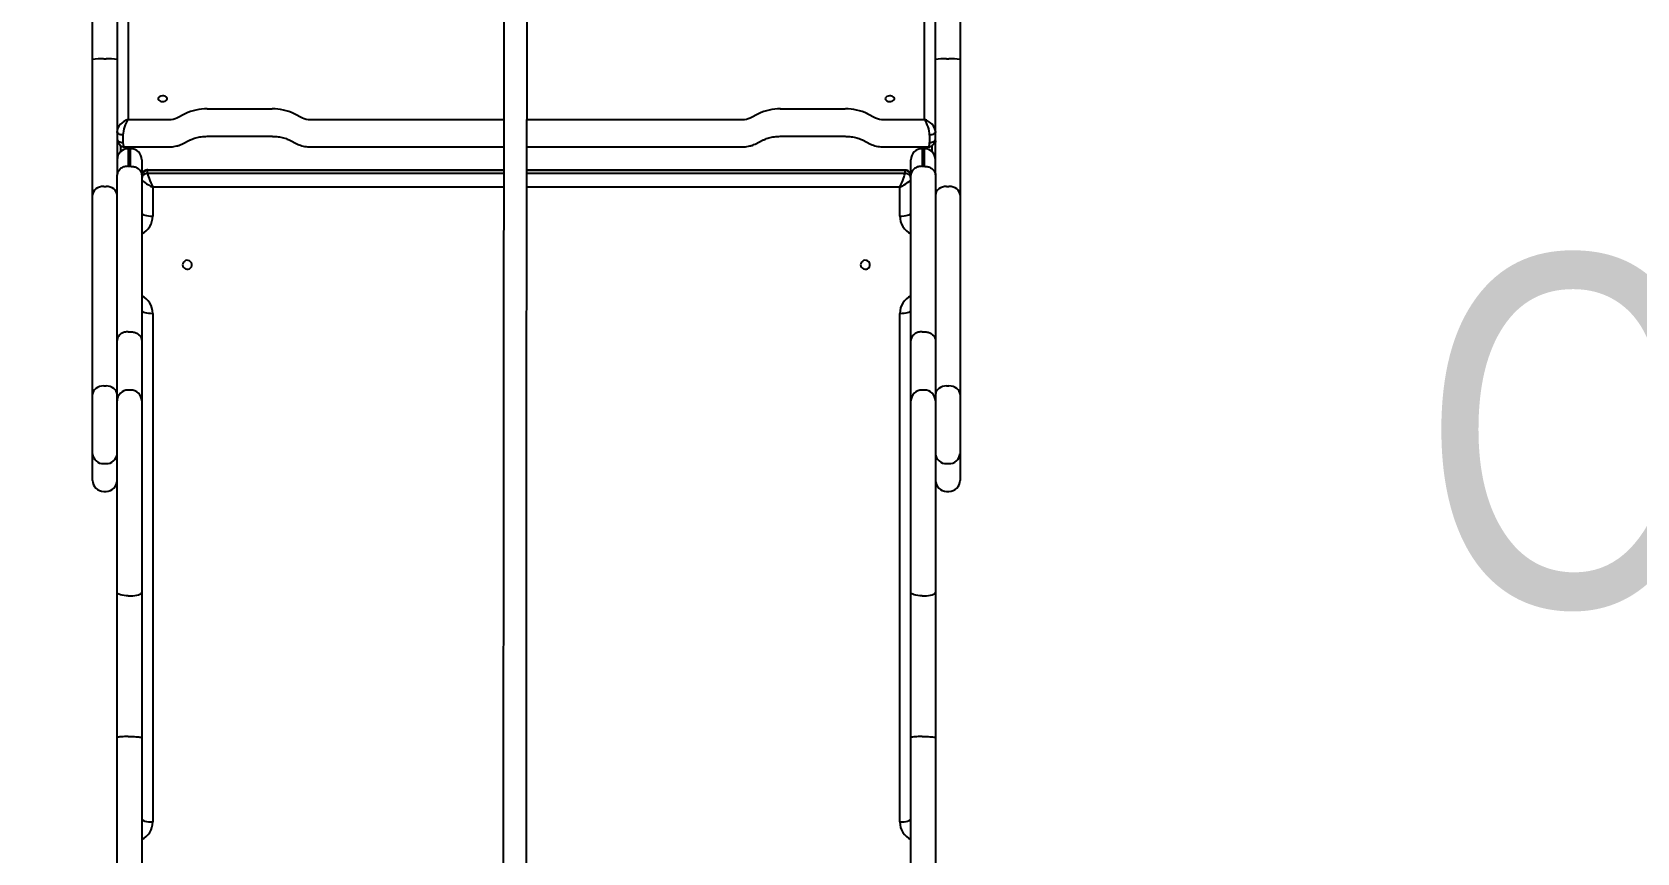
# Model space of a CAD drawing. Header units: millimetres. Extents: x -3521 to 2863, y -2984 to 3054.
# Drawn here: x -492 to 881, y 145 to 846 of the extents above; entities that cross this region are included whole.
import ezdxf

# ---------------------------------------------------------------- set-up
doc = ezdxf.new("R2010")
doc.units = ezdxf.units.MM
for name, color, linetype in [('DIKOM_АРТИКУЛ', 7, 'Continuous'), ('DIKOM_ЗОНА', 80, 'Continuous'), ('DIKOM_ОБЪЕКТ', 7, 'Continuous'), ('DIKOM_РАЗМЕР_ОБЪЕКТА', 7, 'Continuous')]:
    doc.layers.add(name, color=color, linetype=linetype)
doc.styles.add('style1', font='arial.ttf', dxfattribs={"width": 0.8})
doc.dimstyles.new('1-50', dxfattribs={"dimtxt": 300, "dimasz": 200, "dimexe": 100, "dimexo": 0, "dimgap": 100, "dimtad": 1, "dimdec": 0, "dimtxsty": 'style1', "dimcen": 0, "dimclrd": 7, "dimclre": 7, "dimadec": 1, "dimazin": 2, "dimtfac": 1, "dimtdec": 0, "dimtmove": 0, "dimatfit": 3, "dimfxl": 0, "dimlwd": 25, "dimlwe": 18, "dimarcsym": 0})

# ---------------------------------------------------------------- blocks, each defined once
blk = doc.blocks.new('*D17')
at = {"layer": 'Defpoints', "color": 0, "transparency": 16777216}
for p in [(-1572, 1547.8), (-150.5, 1547.8), (-231.7, -840.7)]:
    blk.add_point(p, dxfattribs=at)
at = {"layer": 'DIKOM_РАЗМЕР_ОБЪЕКТА', "color": 7, "lineweight": 18, "transparency": 16777216}
for p, q in [((-150.5, 1547.8), (-1672, 1547.8)), ((-231.7, -840.7), (-1672, -840.7))]:
    blk.add_line(p, q, dxfattribs=at)
at = {"layer": 'DIKOM_РАЗМЕР_ОБЪЕКТА', "color": 7, "lineweight": 25, "transparency": 16777216}
blk.add_line((-1572, -640.7), (-1572, 1347.8), dxfattribs=at)
at = {"layer": 'DIKOM_РАЗМЕР_ОБЪЕКТА', "color": 7, "transparency": 16777216}
for points in [[(-1605.3, 1347.8), (-1538.6, 1347.8), (-1572, 1547.8)], [(-1605.3, -640.7), (-1538.6, -640.7), (-1572, -840.7)]]:
    blk.add_solid(points, dxfattribs=at)
at = {"layer": 'DIKOM_РАЗМЕР_ОБЪЕКТА', "color": 0, "transparency": 16777216, "insert": (-1825.2, 353.5), "char_height": 300, "attachment_point": 5, "rotation": 90, "style": 'style1'}
blk.add_mtext('2400', dxfattribs=at)

msp = doc.modelspace()

# ---------------------------------------------------------------- linework, layer by layer
at = {"layer": 'DIKOM_ЗОНА', "color": 3, "lineweight": 15}
msp.add_arc((862.9, -341), 1999.7, 270, 47.7216, dxfattribs=at)
at = {"layer": 'DIKOM_ОБЪЕКТ'}
for p, q in [((-409.6, 1015.7), (-409.6, 771.5)), ((271.4, 771.5), (271.4, 1015.7)), ((-440.1, 706.9), (-440.1, 822.7)), ((-430.6, 823.2), (-428.6, 823.2)), ((-419.1, 822.7), (-419.1, 724.2)), ((280.9, 724.2), (280.9, 822.7)), ((290.4, 823.2), (292.4, 823.2)), ((301.9, 822.7), (301.9, 706.9)), ((-419.1, 788.8), (-419.1, 788.7)), ((301.9, 788.8), (301.9, 788.7)), ((-409.6, 771.5), (-374.6, 771.5)), ((-367.9, 773), (-360.8, 776.5)), ((-342, 780.6), (-286.4, 780.6)), ((-267.6, 776.5), (-260.6, 773)), ((-253.9, 771.5), (-88.3, 771.5)), ((-68.5, 771.5), (115.7, 771.5)), ((122.4, 773), (129.4, 776.5)), ((148.2, 780.6), (203.8, 780.6)), ((222.6, 776.5), (229.7, 773)), ((236.4, 771.5), (271.4, 771.5)), ((-414.1, 758.2), (-414.1, 751.8)), ((-342, 757.1), (-286.4, 757.1)), ((148.2, 757.1), (203.8, 757.1)), ((275.9, 758.2), (275.9, 751.8)), ((-418.5, 752), (-419.1, 752)), ((-416.1, 749.1), (-416.1, 743.9)), ((-412.3, 748), (-374.6, 748)), ((-407.6, 746.5), (-409.6, 746.5)), ((-409.6, 746.5), (-409.6, 731.5)), ((-407.6, 731.5), (-407.6, 746.5)), ((-363.7, 750.5), (-356.6, 754)), ((-271.8, 754), (-264.8, 750.5)), ((-253.9, 748), (-88.3, 748)), ((-68.5, 748), (115.7, 748)), ((126.6, 750.5), (133.6, 754)), ((218.4, 754), (225.4, 750.5)), ((236.4, 748), (274.1, 748)), ((271.4, 746.5), (269.4, 746.5)), ((269.4, 746.5), (269.4, 731.5)), ((271.4, 731.5), (271.4, 746.5)), ((277.9, 749.2), (277.9, 743.9)), ((280.9, 752), (280.3, 752)), ((-409.6, 731.5), (-407.6, 731.5)), ((-398.1, 737), (-398.1, 723.8)), ((-393.1, 725.5), (-393.1, 727.9)), ((-88.3, 727.9), (-393.1, 727.9)), ((-88.3, 728.3), (-392.9, 728.3)), ((254.7, 728.3), (-68.5, 728.3)), ((254.9, 727.9), (-68.5, 727.9)), ((254.9, 725.5), (254.9, 727.9)), ((259.9, 723.8), (259.9, 737)), ((269.4, 731.5), (271.4, 731.5)), ((-430.6, 714.3), (-428.6, 714.3)), ((-419.1, 723.8), (-419.1, 724.2)), ((-419.1, 582.5), (-419.1, 723.8)), ((-398.1, 723.8), (-398.1, 582.5)), ((-393.1, 725.5), (-88.3, 725.5)), ((-68.5, 725.5), (254.9, 725.5)), ((259.9, 582.5), (259.9, 723.8)), ((280.9, 724.2), (280.9, 723.8)), ((280.9, 723.8), (280.9, 582.5)), ((290.4, 714.3), (292.4, 714.3)), ((-440.1, 536.4), (-440.1, 706.9)), ((-388.6, 713.7), (-388.6, 688.8)), ((-88.4, 713.7), (-388.6, 713.7)), ((250.4, 713.7), (-68.6, 713.7)), ((250.4, 688.8), (250.4, 713.7)), ((301.9, 706.9), (301.9, 536.4)), ((-388.6, 605.7), (-388.6, 171)), ((250.4, 171), (250.4, 605.7)), ((-419.1, 530.9), (-419.1, 582.5)), ((-409.6, 590), (-407.6, 590)), ((-398.1, 582.5), (-398.1, 530.9)), ((259.9, 530.9), (259.9, 582.5)), ((269.4, 590), (271.4, 590)), ((280.9, 582.5), (280.9, 530.9)), ((-440.1, 485.7), (-440.1, 536.4)), ((-430.6, 543.8), (-428.6, 543.8)), ((-409.6, 540.3), (-407.6, 540.3)), ((269.4, 540.3), (271.4, 540.3)), ((290.4, 543.8), (292.4, 543.8)), ((301.9, 536.4), (301.9, 485.7)), ((-440.1, 463), (-440.1, 485.7)), ((301.9, 485.7), (301.9, 463)), ((-430.6, 477.3), (-428.6, 477.3)), ((290.4, 477.3), (292.4, 477.3)), ((-430.6, 453.5), (-428.6, 453.5)), ((290.4, 453.5), (292.4, 453.5)), ((-419.1, 243), (-419.1, 367.1)), ((-409.6, 364.4), (-407.6, 364.4)), ((-398.1, 367.1), (-398.1, 243)), ((259.9, 243), (259.9, 367.1)), ((269.4, 364.4), (271.4, 364.4)), ((280.9, 367.1), (280.9, 243)), ((-419.1, 348.4), (-419.1, 348.4)), ((259.9, 348.4), (259.9, 348.4)), ((-419.1, 80.3), (-419.1, 243)), ((-409.6, 244), (-407.6, 244)), ((-398.1, 243), (-398.1, 80.3)), ((259.9, 80.3), (259.9, 243)), ((269.4, 244), (271.4, 244)), ((280.9, 243), (280.9, 80.3))]:
    msp.add_line(p, q, dxfattribs=at)
at = {"layer": 'DIKOM_ОБЪЕКТ', "flags": 128}
for points in [[(-384.1, 789.2), (-383.9, 788.5), (-383.4, 787.9), (-382.6, 787.4), (-381.6, 787), (-380.4, 786.8), (-379.2, 786.9), (-378.1, 787.2), (-377.2, 787.6), (-376.5, 788.2), (-376.2, 788.9), (-376.2, 789.6), (-376.5, 790.3), (-377.2, 790.9), (-378.1, 791.3), (-379.2, 791.6), (-380.4, 791.6), (-381.6, 791.5), (-382.6, 791.1), (-383.4, 790.6), (-383.9, 789.9), (-384.1, 789.2)], [(237.9, 789.2), (238.1, 788.5), (238.6, 787.9), (239.4, 787.4), (240.4, 787), (241.6, 786.8), (242.8, 786.9), (243.9, 787.2), (244.8, 787.6), (245.5, 788.2), (245.8, 788.9), (245.8, 789.6), (245.5, 790.3), (244.8, 790.9), (243.9, 791.3), (242.8, 791.6), (241.6, 791.6), (240.4, 791.5), (239.4, 791.1), (238.6, 790.6), (238.1, 789.9), (237.9, 789.2)], [(-414.1, 758.2), (-415.1, 758.3), (-416, 758.5), (-416.9, 758.7), (-417.6, 759.1), (-418.3, 759.6), (-418.7, 760.1), (-419, 760.7), (-419.1, 761.2)], [(280.9, 761.2), (280.8, 760.7), (280.5, 760.1), (280.1, 759.6), (279.4, 759.1), (278.7, 758.7), (277.8, 758.5), (276.9, 758.3), (275.9, 758.2)], [(-419.1, 754.8), (-419, 754.3), (-418.7, 753.7), (-418.3, 753.2), (-417.6, 752.7), (-416.9, 752.3), (-416, 752.1), (-415.1, 751.9), (-414.1, 751.8)], [(-419, 753.1), (-419, 753), (-419.1, 752)], [(275.9, 751.8), (276.9, 751.9), (277.8, 752.1), (278.7, 752.3), (279.4, 752.7), (280.1, 753.2), (280.5, 753.7), (280.8, 754.3), (280.9, 754.8)], [(280.8, 753.1), (280.8, 753), (280.9, 752)], [(-430.6, 714.3), (-432.5, 714.1), (-434.2, 713.7), (-435.9, 713), (-437.3, 712.1), (-438.5, 711), (-439.4, 709.7), (-439.9, 708.3), (-440.1, 706.9)], [(-419.1, 706.9), (-419.3, 708.3), (-419.8, 709.7), (-420.7, 711), (-421.9, 712.1), (-423.3, 713), (-425, 713.7), (-426.8, 714.1), (-428.6, 714.3)], [(290.4, 714.3), (288.5, 714.1), (286.8, 713.7), (285.1, 713), (283.7, 712.1), (282.5, 711), (281.6, 709.7), (281.1, 708.3), (280.9, 706.9)], [(301.9, 706.9), (301.7, 708.3), (301.2, 709.7), (300.3, 711), (299.1, 712.1), (297.7, 713), (296, 713.7), (294.2, 714.1), (292.4, 714.3)], [(-398.1, 691.6), (-397.9, 691.1), (-397.4, 690.5), (-396.5, 690.1), (-395.3, 689.6), (-393.9, 689.3), (-392.2, 689), (-390.5, 688.9), (-388.6, 688.8)], [(250.4, 688.8), (252.2, 688.9), (254, 689), (255.7, 689.3), (257.1, 689.6), (258.3, 690.1), (259.2, 690.5), (259.7, 691.1), (259.9, 691.6)], [(-363.1, 647.3), (-362.9, 646.1), (-362.4, 645.1), (-361.6, 644.3), (-360.6, 643.7), (-359.4, 643.4), (-358.2, 643.5), (-357.1, 643.9), (-356.2, 644.7), (-355.5, 645.6), (-355.2, 646.7), (-355.2, 647.8), (-355.5, 648.9), (-356.2, 649.9), (-357.1, 650.6), (-358.2, 651), (-359.4, 651.1), (-360.6, 650.8), (-361.6, 650.2), (-362.4, 649.4), (-362.9, 648.4), (-363.1, 647.3)], [(216.9, 647.3), (217.1, 646.1), (217.6, 645.1), (218.4, 644.3), (219.4, 643.7), (220.6, 643.4), (221.8, 643.5), (222.9, 643.9), (223.8, 644.7), (224.5, 645.6), (224.8, 646.7), (224.8, 647.8), (224.5, 648.9), (223.8, 649.9), (222.9, 650.6), (221.8, 651), (220.6, 651.1), (219.4, 650.8), (218.4, 650.2), (217.6, 649.4), (217.1, 648.4), (216.9, 647.3)], [(-398.1, 608.5), (-397.9, 608), (-397.4, 607.4), (-396.5, 606.9), (-395.3, 606.5), (-393.9, 606.2), (-392.2, 605.9), (-390.5, 605.8), (-388.6, 605.7)], [(250.4, 605.7), (252.2, 605.8), (254, 605.9), (255.7, 606.2), (257.1, 606.5), (258.3, 606.9), (259.2, 607.4), (259.7, 608), (259.9, 608.5)], [(-430.6, 543.8), (-432.5, 543.6), (-434.2, 543.2), (-435.9, 542.5), (-437.3, 541.6), (-438.5, 540.5), (-439.4, 539.2), (-439.9, 537.8), (-440.1, 536.4)], [(-419.1, 536.4), (-419.3, 537.8), (-419.8, 539.2), (-420.7, 540.5), (-421.9, 541.6), (-423.3, 542.5), (-425, 543.2), (-426.8, 543.6), (-428.6, 543.8)], [(290.4, 543.8), (288.5, 543.6), (286.8, 543.2), (285.1, 542.5), (283.7, 541.6), (282.5, 540.5), (281.6, 539.2), (281.1, 537.8), (280.9, 536.4)], [(301.9, 536.4), (301.7, 537.8), (301.2, 539.2), (300.3, 540.5), (299.1, 541.6), (297.7, 542.5), (296, 543.2), (294.2, 543.6), (292.4, 543.8)], [(-409.6, 364.4), (-411.5, 364.4), (-413.2, 364.6), (-414.9, 364.8), (-416.3, 365.2), (-417.5, 365.6), (-418.4, 366.1), (-418.9, 366.6), (-419.1, 367.1)], [(-407.6, 364.4), (-405.8, 364.4), (-404, 364.6), (-402.3, 364.8), (-400.9, 365.2), (-399.7, 365.6), (-398.8, 366.1), (-398.3, 366.6), (-398.1, 367.1)], [(269.4, 364.4), (267.5, 364.4), (265.8, 364.6), (264.1, 364.8), (262.7, 365.2), (261.5, 365.6), (260.6, 366.1), (260.1, 366.6), (259.9, 367.1)], [(271.4, 364.4), (273.2, 364.4), (275, 364.6), (276.7, 364.8), (278.1, 365.2), (279.3, 365.6), (280.2, 366.1), (280.7, 366.6), (280.9, 367.1)], [(-398.1, 173.8), (-397.9, 173.3), (-397.4, 172.7), (-396.5, 172.3), (-395.3, 171.8), (-393.9, 171.5), (-392.2, 171.2), (-390.5, 171.1), (-388.6, 171)], [(250.4, 171), (252.2, 171.1), (254, 171.2), (255.7, 171.5), (257.1, 171.8), (258.3, 172.3), (259.2, 172.7), (259.7, 173.3), (259.9, 173.8)]]:
    msp.add_lwpolyline(points, dxfattribs=at)
at = {"layer": 'DIKOM_ОБЪЕКТ'}
for centre, radius, start, end in [((-433, 778.3), 45, 86.98, 99.1276), ((-426.2, 778.3), 45, 80.8724, 93.02), ((288, 778.3), 45, 86.98, 99.1276), ((294.8, 778.3), 45, 80.8724, 93.02), ((-374.4, 786.8), 15.3, 269.2364, 295.1678), ((-342.6, 737.6), 42.9, 89.2373, 115.1665), ((-285.9, 737.6), 42.9, 64.8335, 90.7627), ((-254.1, 786.8), 15.3, 244.8323, 270.7637), ((115.9, 786.8), 15.3, 269.2364, 295.1677), ((147.7, 737.6), 42.9, 89.2373, 115.1665), ((204.4, 737.6), 42.9, 64.8335, 90.7627), ((236.2, 786.8), 15.3, 244.8323, 270.7636), ((-409.6, 737), 9.5, 90, 180), ((-407.6, 737), 9.5, 0, 90), ((269.4, 737), 9.5, 90, 180), ((271.4, 737), 9.5, 0, 90), ((-393.2, 723), 4.89, 88.7206, 178.6635), ((255, 723), 4.89, 1.3371, 91.2788), ((-393.2, 720.6), 4.89, 88.7207, 178.6628), ((255, 720.6), 4.89, 1.3379, 91.2787), ((-405.7, 689), 17.1, 296.449, 359.3986), ((267.5, 689), 17.1, 180.6018, 243.5508), ((-405.7, 605.5), 17.1, 0.6015, 63.5509), ((267.5, 605.5), 17.1, 116.4494, 179.3981), ((-409.7, 530.8), 9.43, 89.5648, 179.5578), ((-407.5, 530.8), 9.43, 0.4422, 90.4352), ((269.3, 530.8), 9.43, 89.5647, 179.5582), ((271.5, 530.8), 9.43, 0.4418, 90.4353), ((-431.1, 486.3), 8.99, 183.8488, 273.3889), ((-428.1, 486.3), 8.99, 266.6111, 356.1512), ((289.9, 486.3), 8.99, 183.849, 273.3888), ((292.9, 486.3), 8.99, 266.6112, 356.151), ((-430.6, 463), 9.5, 180, 270), ((-428.6, 463), 9.5, 270, 0), ((290.4, 463), 9.5, 180, 270), ((292.4, 463), 9.5, 270, 0), ((-405.7, 171.2), 17.1, 296.4489, 359.3985), ((267.5, 171.2), 17.1, 180.6019, 243.5509)]:
    msp.add_arc(centre, radius, start, end, dxfattribs=at)
for centre, major_axis, ratio, start_param, end_param in [((-409.6, 763.9), (-8.75, -5.45), 0.679822, 4.311762, 5.882559), ((-409.6, 763.9), (3.09, 9.44), 0.346791, 0.756201, 2.326997), ((271.4, 763.9), (-3.09, 9.44), 0.346791, 3.956188, 5.526984), ((271.4, 763.9), (-8.75, 5.45), 0.679822, 3.542219, 5.113016), ((-409.6, 757.5), (3.09, 9.44), 0.346791, 2.326997, 3.259225), ((271.4, 757.5), (-3.09, 9.44), 0.346791, 3.028637, 3.956188), ((-388.6, 718.8), (-4.36, 9.49), 0.115844, 6.229948, 6.529893), ((250.4, 718.8), (4.36, 9.49), 0.115844, 6.036478, 6.336422), ((-388.6, 716.5), (-9.43, 4.6), 0.242074, 0.117443, 1.688239), ((-388.6, 716.5), (-4.36, 9.49), 0.115844, 0.246707, 1.817504), ((250.4, 716.5), (4.36, 9.49), 0.115844, 4.465682, 6.036478), ((250.4, 716.5), (-9.43, -4.6), 0.242074, 1.453353, 3.02415)]:
    msp.add_ellipse(centre, major_axis=major_axis, ratio=ratio, start_param=start_param, end_param=end_param, dxfattribs=at)
for points, knots in [([(-87.7, 1491.3), (-87.7, 1484.3), (-87.7, 1470.5), (-87.7, 1450.3), (-87.7, 1431.2), (-87.7, 1413.1), (-87.8, 1396.1), (-87.8, 1380.1), (-87.8, 1365.5), (-87.8, 1352.2), (-87.8, 1340.3), (-87.8, 1329.2), (-87.8, 1319), (-87.8, 1309.7), (-87.8, 1293.9), (-87.8, 1271.4), (-87.8, 1242), (-87.9, 1211.7), (-87.9, 1181), (-87.9, 1150), (-87.9, 1119.5), (-88, 1089.4), (-88, 1059.2), (-88, 1028.6), (-88, 997.8), (-88.1, 967.1), (-88.1, 936.5), (-88.1, 906.2), (-88.1, 880.7), (-88.2, 859.7), (-88.2, 843), (-88.2, 826.9), (-88.2, 811.3), (-88.2, 796.3), (-88.3, 782), (-88.3, 768.5), (-88.3, 755.7), (-88.3, 743.9), (-88.3, 732.8), (-88.4, 722.5), (-88.4, 712.6), (-88.4, 702.9), (-88.4, 693.2), (-88.4, 683.3), (-88.5, 672.9), (-88.5, 662.8), (-88.5, 653), (-88.5, 643.7), (-88.5, 633.9), (-88.5, 623.4), (-88.6, 612.3), (-88.6, 600.5), (-88.6, 588), (-88.6, 574.8), (-88.6, 561), (-88.6, 546.7), (-88.6, 531.9), (-88.6, 514.3), (-88.7, 493.7), (-88.7, 470.1), (-88.7, 446.3), (-88.7, 422.3), (-88.7, 398.2), (-88.7, 374.1), (-88.7, 350.3), (-88.7, 329), (-88.8, 310.1), (-88.8, 293.6), (-88.8, 280), (-88.8, 268.9), (-88.8, 259.9), (-88.8, 249.9), (-88.8, 238.9), (-88.8, 227.2), (-88.8, 214.9), (-88.8, 202), (-88.8, 188.3), (-88.8, 173.9), (-88.8, 158.8), (-88.8, 145.4), (-88.8, 133.7), (-88.9, 123.9), (-88.9, 113.6), (-88.9, 102.4), (-88.9, 91.2), (-88.9, 80.1), (-88.9, 69.6), (-88.9, 62.6), (-88.9, 59.3)], [0, 0, 0, 0, 0.012549, 0.024501, 0.035855, 0.04661, 0.056765, 0.066321, 0.075277, 0.082962, 0.090144, 0.096825, 0.103005, 0.108686, 0.113868, 0.131772, 0.149994, 0.168537, 0.188673, 0.208816, 0.228964, 0.249129, 0.269302, 0.290716, 0.31216, 0.333664, 0.35523, 0.376812, 0.398398, 0.411103, 0.423786, 0.436441, 0.449063, 0.461652, 0.474214, 0.486759, 0.499299, 0.512065, 0.524853, 0.537682, 0.550555, 0.563472, 0.576197, 0.588956, 0.601736, 0.614507, 0.624157, 0.633778, 0.643367, 0.652923, 0.662452, 0.671968, 0.68149, 0.691033, 0.700603, 0.710205, 0.719837, 0.729491, 0.743992, 0.758473, 0.772899, 0.787278, 0.801623, 0.815934, 0.829928, 0.843487, 0.853331, 0.862939, 0.872316, 0.877034, 0.882307, 0.888135, 0.894521, 0.901463, 0.908548, 0.91613, 0.924205, 0.932773, 0.941833, 0.951387, 0.957359, 0.963511, 0.969839, 0.976363, 0.983077, 0.988783, 0.994581, 1, 1, 1, 1]), ([(-69.1, 59.3), (-69.1, 60.2), (-69.1, 62.7), (-69.1, 66.7), (-69.1, 73.3), (-69.1, 81.7), (-69.1, 92.5), (-69.1, 103.2), (-69.1, 113.8), (-69.1, 124.6), (-69, 135.8), (-69, 147.6), (-69, 158.9), (-69, 170.3), (-69, 181.8), (-69, 193.1), (-69, 203.5), (-69, 213.1), (-69, 222.1), (-69, 243.4), (-69, 277.7), (-69, 318.4), (-68.9, 352.9), (-68.9, 381), (-68.9, 408.8), (-68.9, 436.5), (-68.9, 464), (-68.9, 488.4), (-68.8, 509.7), (-68.8, 528), (-68.8, 545.8), (-68.8, 562.9), (-68.8, 579), (-68.8, 593.9), (-68.8, 607.6), (-68.7, 620.4), (-68.7, 632.4), (-68.7, 643.5), (-68.7, 653.8), (-68.7, 663.6), (-68.7, 672.8), (-68.6, 682.8), (-68.6, 693.5), (-68.6, 705), (-68.6, 716.5), (-68.5, 728.4), (-68.5, 740.2), (-68.5, 752.1), (-68.5, 763.8), (-68.5, 776.3), (-68.4, 789.6), (-68.4, 803.6), (-68.4, 819), (-68.4, 835.9), (-68.4, 854.3), (-68.3, 873.3), (-68.3, 895.5), (-68.3, 920.9), (-68.3, 949.6), (-68.3, 978.5), (-68.2, 1007.5), (-68.2, 1038.4), (-68.2, 1071.6), (-68.1, 1107.1), (-68.1, 1138.2), (-68.1, 1164.5), (-68.1, 1185.5), (-68.1, 1206), (-68.1, 1221.9), (-68.1, 1233.5), (-68, 1240.7), (-68, 1248.2), (-68, 1256.2), (-68, 1265.1), (-68, 1274.6), (-68, 1284.9), (-68, 1295.8), (-68, 1307.5), (-68, 1320.1), (-68, 1334.1), (-68, 1349.6), (-68, 1366.7), (-68, 1384.8), (-68, 1404.1), (-67.9, 1424.4), (-67.9, 1445.8), (-67.9, 1468.2), (-67.9, 1483.5), (-67.9, 1491.3)], [0, 0, 0, 0, 0.001498, 0.00399, 0.006445, 0.012118, 0.017672, 0.024107, 0.030318, 0.036301, 0.04398, 0.051268, 0.058164, 0.064674, 0.071918, 0.078615, 0.084763, 0.090361, 0.095472, 0.100516, 0.12772, 0.155228, 0.1717, 0.188174, 0.204661, 0.221179, 0.237752, 0.254405, 0.26601, 0.277604, 0.289167, 0.300684, 0.312153, 0.322908, 0.333648, 0.344402, 0.355189, 0.366017, 0.376692, 0.387401, 0.398131, 0.408864, 0.42417, 0.439439, 0.454657, 0.469813, 0.484904, 0.496816, 0.508717, 0.520626, 0.532558, 0.544521, 0.556506, 0.570663, 0.584852, 0.599066, 0.613303, 0.633672, 0.654032, 0.67433, 0.694581, 0.714799, 0.73878, 0.762731, 0.786671, 0.800714, 0.81431, 0.827405, 0.840005, 0.844582, 0.849091, 0.853587, 0.858525, 0.864005, 0.870028, 0.876206, 0.882869, 0.890018, 0.897653, 0.905776, 0.915419, 0.925671, 0.936534, 0.948007, 0.960092, 0.972786, 0.98609, 1, 1, 1, 1]), ([(-440.1, 822.7), (-440.1, 825.5), (-440.1, 831), (-440.1, 839.3), (-440.1, 847.4), (-440.1, 855.5), (-440.1, 863.3), (-440.1, 872.1), (-440.1, 881.8), (-440.1, 892.1), (-440.1, 901.8), (-440.1, 910.7), (-440.1, 918.7), (-440.1, 925.9), (-440.1, 932.3), (-440.1, 937.2), (-440.1, 940.8), (-440.1, 943.4), (-440.1, 945.1), (-440.1, 945.5), (-440.1, 945.7)], [0, 0, 0, 0, 0.044335, 0.088695, 0.13489, 0.18122, 0.227607, 0.27388, 0.343963, 0.414242, 0.484555, 0.554686, 0.619781, 0.685062, 0.750262, 0.815247, 0.861403, 0.907766, 0.954008, 1, 1, 1, 1]), ([(-419.1, 945.7), (-419.1, 945.5), (-419.1, 945.2), (-419.1, 943.5), (-419.1, 940.6), (-419.1, 936.3), (-419.1, 930.8), (-419.1, 924), (-419.1, 915.9), (-419.1, 906.9), (-419.1, 897.6), (-419.1, 887.8), (-419.1, 877.8), (-419.1, 867.2), (-419.1, 857.2), (-419.1, 848), (-419.1, 839.8), (-419.1, 831.3), (-419.1, 825.6), (-419.1, 822.7)], [0, 0, 0, 0, 0.042187, 0.084395, 0.143231, 0.202266, 0.261212, 0.332834, 0.404674, 0.476563, 0.548251, 0.61504, 0.682021, 0.748923, 0.815603, 0.861672, 0.907933, 0.954084, 1, 1, 1, 1]), ([(280.9, 822.7), (280.9, 825.5), (280.9, 831), (280.9, 839.3), (280.9, 847.4), (280.9, 855.5), (280.9, 863.3), (280.9, 872.1), (280.9, 881.8), (280.9, 892.1), (280.9, 901.8), (280.9, 910.7), (280.9, 918.7), (280.9, 925.9), (280.9, 932.3), (280.9, 937.2), (280.9, 940.8), (280.9, 943.4), (280.9, 945.1), (280.9, 945.5), (280.9, 945.7)], [0, 0, 0, 0, 0.044335, 0.088695, 0.13489, 0.18122, 0.227607, 0.27388, 0.343963, 0.414242, 0.484555, 0.554686, 0.619781, 0.685062, 0.750262, 0.815247, 0.861403, 0.907766, 0.954008, 1, 1, 1, 1]), ([(301.9, 945.7), (301.9, 945.5), (301.9, 945.2), (301.9, 943.5), (301.9, 940.6), (301.9, 936.3), (301.9, 930.8), (301.9, 924), (301.9, 915.9), (301.9, 906.9), (301.9, 897.6), (301.9, 887.8), (301.9, 877.8), (301.9, 867.2), (301.9, 857.2), (301.9, 848), (301.9, 839.8), (301.9, 831.3), (301.9, 825.6), (301.9, 822.7)], [0, 0, 0, 0, 0.042187, 0.084395, 0.143231, 0.202266, 0.261212, 0.332834, 0.404674, 0.476563, 0.548251, 0.61504, 0.682021, 0.748923, 0.815603, 0.861672, 0.907933, 0.954084, 1, 1, 1, 1]), ([(-356.6, 754), (-356.3, 754.1), (-355.5, 754.5), (-353.9, 755.2), (-351.8, 755.8), (-349.5, 756.4), (-347.1, 756.8), (-344.6, 757), (-342.9, 757), (-342, 757.1)], [0, 0, 0, 0, 0.077466, 0.227141, 0.378274, 0.531009, 0.685084, 0.840176, 1, 1, 1, 1]), ([(-286.4, 757.1), (-286, 757.1), (-284.7, 757), (-282.6, 756.9), (-280.1, 756.6), (-277.8, 756.1), (-275.6, 755.5), (-273.6, 754.8), (-272.4, 754.3), (-271.8, 754)], [0, 0, 0, 0, 0.079311, 0.235198, 0.390699, 0.545349, 0.69879, 0.850711, 1, 1, 1, 1]), ([(133.6, 754), (133.9, 754.1), (134.8, 754.5), (136.4, 755.2), (138.5, 755.8), (140.7, 756.4), (143.1, 756.8), (145.6, 757), (147.4, 757), (148.2, 757.1)], [0, 0, 0, 0, 0.077466, 0.227143, 0.378276, 0.531009, 0.685087, 0.840178, 1, 1, 1, 1]), ([(203.8, 757.1), (204.2, 757.1), (205.5, 757), (207.6, 756.9), (210.1, 756.6), (212.4, 756.1), (214.6, 755.5), (216.7, 754.8), (217.8, 754.3), (218.4, 754)], [0, 0, 0, 0, 0.079309, 0.235198, 0.390698, 0.545347, 0.69879, 0.850711, 1, 1, 1, 1]), ([(-419.1, 754.8), (-419.1, 754.4), (-419, 753.6), (-418.7, 752.3), (-418.1, 751.1), (-417.2, 750), (-416.2, 749.1), (-414.9, 748.5), (-413.6, 748.1), (-412.7, 748), (-412.3, 748), (-412.2, 748)], [0, 0, 0, 0, 0.107993, 0.233942, 0.357991, 0.481664, 0.613199, 0.739699, 0.864322, 0.990965, 1, 1, 1, 1]), ([(-374.6, 748), (-374.1, 748), (-372.7, 748.1), (-370.6, 748.3), (-368.1, 748.8), (-365.7, 749.5), (-364.3, 750.2), (-363.7, 750.5)], [0, 0, 0, 0, 0.128043, 0.349778, 0.573856, 0.801345, 1, 1, 1, 1]), ([(-264.8, 750.5), (-264.3, 750.3), (-263.2, 749.7), (-261.1, 749), (-258.7, 748.4), (-256.3, 748.1), (-254.7, 748.1), (-253.9, 748)], [0, 0, 0, 0, 0.13732, 0.35684, 0.576717, 0.79682, 1, 1, 1, 1]), ([(115.7, 748), (116.2, 748), (117.5, 748.1), (119.7, 748.3), (122.2, 748.8), (124.5, 749.5), (125.9, 750.2), (126.6, 750.5)], [0, 0, 0, 0, 0.128045, 0.349779, 0.573858, 0.80135, 1, 1, 1, 1]), ([(225.4, 750.5), (225.9, 750.3), (227.1, 749.7), (229.1, 749), (231.5, 748.4), (234, 748.1), (235.6, 748.1), (236.4, 748)], [0, 0, 0, 0, 0.137322, 0.356844, 0.576716, 0.796824, 1, 1, 1, 1]), ([(274, 748.1), (274.2, 748.1), (274.7, 748), (275.8, 748.2), (277.1, 748.6), (278.3, 749.3), (279.3, 750.3), (280.1, 751.5), (280.6, 752.7), (280.9, 753.9), (280.9, 754.6), (280.9, 754.8)], [0, 0, 0, 0, 0.038174, 0.169728, 0.296701, 0.421407, 0.556525, 0.684622, 0.807875, 0.929453, 1, 1, 1, 1]), ([(-409.6, 731.5), (-410.7, 731.4), (-412.8, 731.3), (-415.6, 730), (-417.8, 728), (-418.9, 725.8), (-419.1, 724.4), (-419.1, 723.8), (-419.1, 723.8)], [0, 0, 0, 0, 0.214266, 0.428525, 0.642925, 0.857645, 0.996159, 1, 1, 1, 1]), ([(-407.6, 731.5), (-406.5, 731.4), (-404.4, 731.3), (-401.6, 730), (-399.4, 728), (-398.3, 725.8), (-398.1, 724.4), (-398.1, 723.8), (-398.1, 723.8)], [0, 0, 0, 0, 0.214266, 0.428525, 0.642925, 0.857645, 0.996159, 1, 1, 1, 1]), ([(-392.8, 728.3), (-392.9, 728.3), (-393.3, 728.4), (-394.1, 728.2), (-395.2, 727.9), (-396.2, 727.2), (-397.1, 726.3), (-397.7, 725.2), (-398, 724.2), (-398.1, 723.5), (-398.1, 723.1)], [0, 0, 0, 0, 0.017337, 0.152979, 0.29418, 0.438731, 0.599623, 0.743573, 0.874829, 1, 1, 1, 1]), ([(259.9, 723.1), (259.9, 723.5), (259.8, 724.2), (259.5, 725.3), (258.9, 726.3), (258, 727.2), (257, 727.8), (256, 728.2), (255.2, 728.3), (254.7, 728.3), (254.6, 728.3)], [0, 0, 0, 0, 0.123426, 0.264308, 0.408638, 0.554505, 0.701781, 0.835608, 0.959873, 1, 1, 1, 1]), ([(269.4, 731.5), (268.3, 731.4), (266.2, 731.3), (263.4, 730), (261.2, 728), (260.1, 725.8), (259.9, 724.4), (259.9, 723.8), (259.9, 723.8)], [0, 0, 0, 0, 0.214264, 0.428522, 0.642925, 0.857645, 0.996159, 1, 1, 1, 1]), ([(271.4, 731.5), (272.5, 731.4), (274.6, 731.3), (277.4, 730), (279.6, 728), (280.7, 725.8), (280.9, 724.4), (280.9, 723.8), (280.9, 723.8)], [0, 0, 0, 0, 0.214264, 0.428523, 0.642925, 0.857645, 0.996159, 1, 1, 1, 1]), ([(-409.6, 590), (-410.7, 590), (-412.8, 589.8), (-415.7, 588.5), (-417.8, 586.6), (-418.9, 584.4), (-419.1, 583), (-419.1, 582.5), (-419.1, 582.5)], [0, 0, 0, 0, 0.214519, 0.429032, 0.643608, 0.858316, 0.995067, 1, 1, 1, 1]), ([(-407.6, 590), (-406.5, 590), (-404.4, 589.8), (-401.6, 588.5), (-399.4, 586.6), (-398.3, 584.4), (-398.1, 583), (-398.1, 582.5), (-398.1, 582.5)], [0, 0, 0, 0, 0.214518, 0.429031, 0.643607, 0.858317, 0.995067, 1, 1, 1, 1]), ([(269.4, 590), (268.3, 590), (266.2, 589.8), (263.3, 588.5), (261.2, 586.6), (260.1, 584.4), (259.9, 583), (259.9, 582.5), (259.9, 582.5)], [0, 0, 0, 0, 0.214516, 0.42903, 0.643607, 0.858316, 0.995067, 1, 1, 1, 1]), ([(271.4, 590), (272.5, 590), (274.6, 589.8), (277.4, 588.5), (279.6, 586.6), (280.7, 584.4), (280.9, 583), (280.9, 582.5), (280.9, 582.5)], [0, 0, 0, 0, 0.214516, 0.42903, 0.643607, 0.858316, 0.995067, 1, 1, 1, 1]), ([(-419.1, 367.1), (-419.1, 370.4), (-419.1, 376.6), (-419.1, 386.2), (-419.1, 395.8), (-419.1, 405.3), (-419.1, 415.9), (-419.1, 427.5), (-419.1, 440), (-419.1, 452.3), (-419.1, 464), (-419.1, 475.2), (-419.1, 485.6), (-419.1, 495.7), (-419.1, 504.4), (-419.1, 511.9), (-419.1, 518.2), (-419.1, 523.1), (-419.1, 526.8), (-419.1, 529.4), (-419.1, 530.4), (-419.1, 530.9)], [0, 0, 0, 0, 0.050316, 0.098292, 0.146428, 0.194635, 0.242709, 0.307804, 0.373067, 0.438354, 0.503481, 0.564182, 0.625057, 0.685853, 0.746446, 0.794923, 0.843486, 0.891858, 0.927891, 0.964024, 1, 1, 1, 1]), ([(-398.1, 530.9), (-398.1, 530.3), (-398.1, 529.2), (-398.1, 526.4), (-398.1, 522.9), (-398.1, 518.9), (-398.1, 513.9), (-398.1, 507.8), (-398.1, 500.6), (-398.1, 491.9), (-398.1, 481.6), (-398.1, 469.6), (-398.1, 457.2), (-398.1, 444.7), (-398.1, 432.2), (-398.1, 419.7), (-398.1, 407.1), (-398.1, 395.5), (-398.1, 385.2), (-398.1, 376), (-398.1, 370.1), (-398.1, 367.1)], [0, 0, 0, 0, 0.040545, 0.076906, 0.113469, 0.150111, 0.186581, 0.234498, 0.282521, 0.33049, 0.398657, 0.467036, 0.535464, 0.6037, 0.667829, 0.732148, 0.79639, 0.860414, 0.906945, 0.953544, 1, 1, 1, 1]), ([(259.9, 367.1), (259.9, 370.4), (259.9, 376.6), (259.9, 386.2), (259.9, 395.8), (259.9, 405.3), (259.9, 415.9), (259.9, 427.5), (259.9, 440), (259.9, 452.3), (259.9, 464), (259.9, 475.2), (259.9, 485.6), (259.9, 495.7), (259.9, 504.4), (259.9, 511.9), (259.9, 518.2), (259.9, 523.1), (259.9, 526.8), (259.9, 529.4), (259.9, 530.4), (259.9, 530.9)], [0, 0, 0, 0, 0.050316, 0.098292, 0.146428, 0.194635, 0.242709, 0.307804, 0.373067, 0.438354, 0.503481, 0.564182, 0.625057, 0.685853, 0.746446, 0.794923, 0.843486, 0.891858, 0.927891, 0.964024, 1, 1, 1, 1]), ([(280.9, 530.9), (280.9, 530.3), (280.9, 529.2), (280.9, 526.4), (280.9, 522.9), (280.9, 518.9), (280.9, 513.9), (280.9, 507.8), (280.9, 500.6), (280.9, 491.9), (280.9, 481.6), (280.9, 469.6), (280.9, 457.2), (280.9, 444.7), (280.9, 432.2), (280.9, 419.7), (280.9, 407.1), (280.9, 395.5), (280.9, 385.2), (280.9, 376), (280.9, 370.1), (280.9, 367.1)], [0, 0, 0, 0, 0.040545, 0.076906, 0.113469, 0.150111, 0.186581, 0.234498, 0.282521, 0.33049, 0.398657, 0.467036, 0.535464, 0.6037, 0.667829, 0.732148, 0.79639, 0.860414, 0.906945, 0.953544, 1, 1, 1, 1]), ([(-409.6, 244), (-410.7, 244), (-412.8, 243.9), (-415.7, 243.8), (-417.8, 243.5), (-418.9, 243.3), (-419.1, 243.1), (-419.1, 243), (-419.1, 243)], [0, 0, 0, 0, 0.21467, 0.429343, 0.644016, 0.8587, 0.990319, 1, 1, 1, 1]), ([(-407.6, 244), (-406.5, 244), (-404.4, 243.9), (-401.6, 243.8), (-399.4, 243.5), (-398.3, 243.3), (-398.1, 243.1), (-398.1, 243), (-398.1, 243)], [0, 0, 0, 0, 0.21467, 0.429343, 0.644016, 0.858699, 0.990319, 1, 1, 1, 1]), ([(269.4, 244), (268.3, 244), (266.2, 243.9), (263.3, 243.8), (261.2, 243.5), (260.1, 243.3), (259.9, 243.1), (259.9, 243), (259.9, 243)], [0, 0, 0, 0, 0.21467, 0.429341, 0.644017, 0.858699, 0.990319, 1, 1, 1, 1]), ([(271.4, 244), (272.5, 244), (274.6, 243.9), (277.4, 243.8), (279.6, 243.5), (280.7, 243.3), (280.9, 243.1), (280.9, 243), (280.9, 243)], [0, 0, 0, 0, 0.21467, 0.429341, 0.644017, 0.858699, 0.990319, 1, 1, 1, 1])]:
    msp.add_open_spline(points, degree=3, knots=knots, dxfattribs=at)

# ---------------------------------------------------------------- texts
at = {"layer": 'DIKOM_АРТИКУЛ', "color": 7, "linetype": 'Continuous', "lineweight": 15, "insert": (696.6, 655.2), "char_height": 300, "width": 4145.586, "attachment_point": 1, "style": 'style1'}
msp.add_mtext('{\\fArial|b0|i0|c204|p34;СП}-1.109', dxfattribs=at)

# ---------------------------------------------------------------- dimensions: what is measured, and where the dimension line sits
at = {"layer": 'DIKOM_РАЗМЕР_ОБЪЕКТА'}
dim = msp.add_linear_dim(base=(-1572, 1547.8), p1=(-231.7, -840.7), p2=(-150.5, 1547.8), angle=90, text='2400', dimstyle='1-50', dxfattribs=at)
dim.commit()
dim.dimension.update_dxf_attribs({"geometry": '*D17', "text_midpoint": (-1572, 353.5), "dimtype": 160})

doc.saveas('drawing.dxf')
